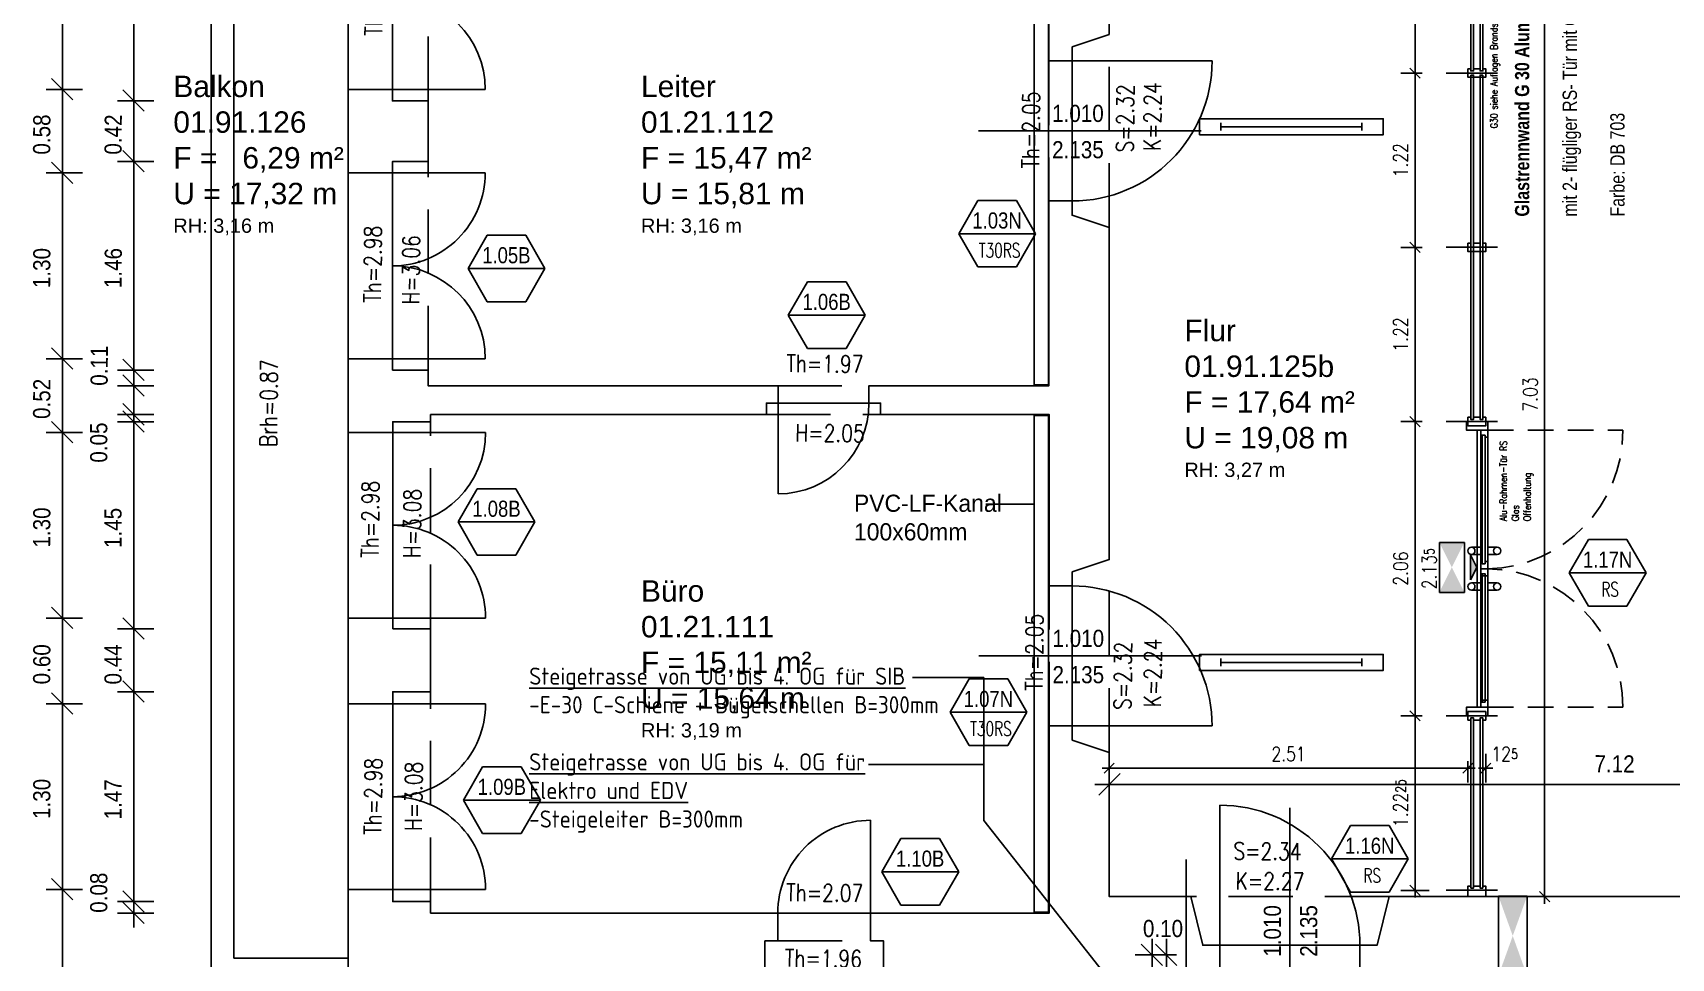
# Model space of a CAD drawing. Header units: metres. Extents: x -1139 to -992, y 249 to 309.
# Drawn here: x -1106.84 to -1095.38, y 284.72 to 291.2 of the extents above; entities that cross this region are included whole.
import ezdxf
from ezdxf.enums import TextEntityAlignment as Align

# ---------------------------------------------------------------- set-up
doc = ezdxf.new("R2010")
doc.units = ezdxf.units.M
doc.header["$LTSCALE"] = 0.03
for name, pattern in [('AUSGEZOGEN', [0]), ('DASHED', [0]), ('DOT', [6, 0, -6]), ('GESTRICHELT', [9, 6, -3]), ('GESTRICHELT2', [4.5, 3, -1.5]), ('STRICHLINIE', [19.05, 12.7, -6.35]), ('STRICHPUNKT', [24, 12, -6, 0, -6])]:
    doc.linetypes.add(name, pattern=pattern)
doc.layers.get('0').update_dxf_attribs({"linetype": 'CONTINUOUS'})
doc.layers.get('Defpoints').update_dxf_attribs({"linetype": 'CONTINUOUS'})
for name, color, linetype in [('A_ansicht', 9, 'DASHED'), ('A_bemaßung', 2, 'CONTINUOUS'), ('A_Elektro', 1, 'STRICHLINIE'), ('A_höhen', 3, 'CONTINUOUS'), ('A_NEU_BEMAßUNG', 2, 'CONTINUOUS'), ('A_NR_TÜR', 1, 'CONTINUOUS'), ('A_text', 5, 'CONTINUOUS'), ('A_Tuernummern', 1, 'CONTINUOUS'), ('A_TXT-TUER', 1, 'CONTINUOUS'), ('A_türen', 9, 'CONTINUOUS'), ('A_verdeckt', 8, 'GESTRICHELT2'), ('A_wände', 4, 'CONTINUOUS'), ('A_WÄNDE_NEU', 6, 'CONTINUOUS'), ('CKMA0002', 2, 'CONTINUOUS'), ('E__DURCHBR', 2, 'CONTINUOUS'), ('E__LEUCHTEN', 6, 'AUSGEZOGEN'), ('E__VERSYS', 2, 'AUSGEZOGEN')]:
    doc.layers.add(name, color=color, linetype=linetype)
doc.styles.add('arial-n', font='ARIALN.TTF')
doc.styles.add('BOLDSIMP_FNT', font='TXT', dxfattribs={"height": 1})
doc.styles.add('ISO9', font='iso8.shx', dxfattribs={"height": 0.12})
doc.styles.add('NORM', font='simplex.shx', dxfattribs={"width": 0.7, "bigfont": 'bigfont.shx'})
doc.styles.add('PITSIMP8', font='PITSIMP8.SHX')
doc.styles.add('SIMPLEX', font='simplex.shx', dxfattribs={"width": 0.8, "height": 0.1})
doc.styles.get("Standard").update_dxf_attribs({"font": 'txt', "height": 1})
doc.dimstyles.get("Standard").update_dxf_attribs({"dimtxt": 0.1, "dimasz": 0.05, "dimexe": 0.1, "dimexo": 0.0625, "dimgap": 0.05, "dimtad": 1, "dimdec": 4, "dimzin": 0, "dimdsep": 46, "dimlunit": 3, "dimtxsty": 'SIMPLEX', "dimblk": 'DIMCROSS', "dimcen": 0.09, "dimdle": 0.025, "dimclrd": 1, "dimclre": 1, "dimclrt": 6, "dimadec": 0, "dimazin": 0, "dimtfac": 1, "dimtdec": 4, "dimtofl": 0, "dimtmove": 2, "dimatfit": 3, "dimldrblk": 'DIMCROSS', "dimfxl": 1, "dimtvp": 1, "dimtolj": 1, "dimtzin": 0, "dimarcsym": 0})

# ---------------------------------------------------------------- blocks, each defined once
blk = doc.blocks.new('SLASH1')
at = {"layer": 'A_bemaßung', "color": 2, "linetype": 'Continuous'}
for p, q in [((0.07663, 0.07663), (-0.07319, -0.07319)), ((0, -0.14068), (0, 0.11466))]:
    blk.add_line(p, q, dxfattribs=at)
blk = doc.blocks.new('DIMCROSS')
at = {"color": 0, "linetype": 'ByBlock'}
blk.add_line((-1, 0), (1, 0), dxfattribs=at)
at = {"linetype": 'ByBlock'}
blk.add_line((-0.707107, -0.707107), (0.707107, 0.707107), dxfattribs=at)
blk = doc.blocks.new('*D22')
at = {"layer": 'CKMA0002', "color": 1, "lineweight": -2}
for p, q in [((-1096.363, 292.178), (-1096.163, 292.178)), ((-1096.263, 285.199), (-1096.263, 292.128)), ((-1096.363, 285.149), (-1096.163, 285.149))]:
    blk.add_line(p, q, dxfattribs=at)
at = {"layer": 'Defpoints', "color": 0}
for p in [(-1097.63, 292.178), (-1096.263, 292.178), (-1097.63, 285.149)]:
    blk.add_point(p, dxfattribs=at)
at = {"layer": 'CKMA0002', "color": 1, "lineweight": -2, "xscale": 0.05, "yscale": 0.05, "zscale": 0.05}
for p, rotation in [((-1096.263, 292.178), 90), ((-1096.263, 285.149), 270)]:
    blk.add_blockref('DIMCROSS', p, dxfattribs=dict(at, rotation=rotation))
at = {"layer": 'CKMA0002', "color": 3, "insert": (-1096.363, 288.664), "char_height": 0.1, "attachment_point": 5, "rotation": 90, "style": 'SIMPLEX'}
blk.add_mtext('\\A1;7.03{\\A1\\H0.7x\\S;}', dxfattribs=at)
blk = doc.blocks.new('*D95')
at = {"layer": 'CKMA0002', "color": 1, "linetype": 'Continuous', "lineweight": -2}
for p, q in [((-1097.12, 286.415), (-1097.27, 286.415)), ((-1097.17, 285.243), (-1097.17, 286.365)), ((-1097.07, 285.193), (-1097.27, 285.193))]:
    blk.add_line(p, q, dxfattribs=at)
at = {"layer": 'Defpoints', "color": 0, "linetype": 'Continuous'}
for p in [(-1097.17, 286.415), (-1096.524, 286.415), (-1096.474, 285.193)]:
    blk.add_point(p, dxfattribs=at)
at = {"layer": 'CKMA0002', "color": 1, "linetype": 'Continuous', "lineweight": -2, "xscale": 0.05, "yscale": 0.05, "zscale": 0.05}
for p, rotation in [((-1097.17, 286.415), 90), ((-1097.17, 285.193), 270)]:
    blk.add_blockref('DIMCROSS', p, dxfattribs=dict(at, rotation=rotation))
at = {"layer": 'CKMA0002', "color": 3, "linetype": 'Continuous', "insert": (-1097.27, 285.804), "char_height": 0.1, "attachment_point": 5, "rotation": 90, "style": 'SIMPLEX'}
blk.add_mtext('\\A1;1.22{\\A1\\H0.7x\\S25;}', dxfattribs=at)
blk = doc.blocks.new('*D96')
at = {"layer": 'CKMA0002', "color": 1, "linetype": 'Continuous', "lineweight": -2}
for p, q in [((-1097.12, 288.474), (-1097.27, 288.474)), ((-1097.17, 286.465), (-1097.17, 288.424))]:
    blk.add_line(p, q, dxfattribs=at)
at = {"layer": 'Defpoints', "color": 0, "linetype": 'Continuous'}
for p in [(-1097.17, 288.474), (-1096.524, 288.474), (-1096.524, 286.415)]:
    blk.add_point(p, dxfattribs=at)
at = {"layer": 'CKMA0002', "color": 1, "linetype": 'Continuous', "lineweight": -2, "xscale": 0.05, "yscale": 0.05, "zscale": 0.05}
for p, rotation in [((-1097.17, 288.474), 90), ((-1097.17, 286.415), 270)]:
    blk.add_blockref('DIMCROSS', p, dxfattribs=dict(at, rotation=rotation))
at = {"layer": 'CKMA0002', "color": 3, "linetype": 'Continuous', "insert": (-1097.27, 287.445), "char_height": 0.1, "attachment_point": 5, "rotation": 90, "style": 'SIMPLEX'}
blk.add_mtext('\\A1;2.06{\\A1\\H0.7x\\S;}', dxfattribs=at)
blk = doc.blocks.new('*D97')
at = {"layer": 'CKMA0002', "color": 1, "linetype": 'Continuous', "lineweight": -2}
for p, q in [((-1097.12, 289.694), (-1097.27, 289.694)), ((-1097.17, 288.524), (-1097.17, 289.644))]:
    blk.add_line(p, q, dxfattribs=at)
at = {"layer": 'Defpoints', "color": 0, "linetype": 'Continuous'}
for p in [(-1097.17, 289.694), (-1096.524, 289.694), (-1096.524, 288.474)]:
    blk.add_point(p, dxfattribs=at)
at = {"layer": 'CKMA0002', "color": 1, "linetype": 'Continuous', "lineweight": -2, "xscale": 0.05, "yscale": 0.05, "zscale": 0.05}
for p, rotation in [((-1097.17, 289.694), 90), ((-1097.17, 288.474), 270)]:
    blk.add_blockref('DIMCROSS', p, dxfattribs=dict(at, rotation=rotation))
at = {"layer": 'CKMA0002', "color": 3, "linetype": 'Continuous', "insert": (-1097.27, 289.084), "char_height": 0.1, "attachment_point": 5, "rotation": 90, "style": 'SIMPLEX'}
blk.add_mtext('\\A1;1.22{\\A1\\H0.7x\\S;}', dxfattribs=at)
blk = doc.blocks.new('*D98')
at = {"layer": 'CKMA0002', "color": 1, "linetype": 'Continuous', "lineweight": -2}
for p, q in [((-1097.12, 290.914), (-1097.27, 290.914)), ((-1097.17, 289.744), (-1097.17, 290.864))]:
    blk.add_line(p, q, dxfattribs=at)
at = {"layer": 'Defpoints', "color": 0, "linetype": 'Continuous'}
for p in [(-1097.17, 290.914), (-1096.524, 290.914), (-1096.524, 289.694)]:
    blk.add_point(p, dxfattribs=at)
at = {"layer": 'CKMA0002', "color": 1, "linetype": 'Continuous', "lineweight": -2, "xscale": 0.05, "yscale": 0.05, "zscale": 0.05}
for p, rotation in [((-1097.17, 290.914), 90), ((-1097.17, 289.694), 270)]:
    blk.add_blockref('DIMCROSS', p, dxfattribs=dict(at, rotation=rotation))
at = {"layer": 'CKMA0002', "color": 3, "linetype": 'Continuous', "insert": (-1097.27, 290.304), "char_height": 0.1, "attachment_point": 5, "rotation": 90, "style": 'SIMPLEX'}
blk.add_mtext('\\A1;1.22{\\A1\\H0.7x\\S;}', dxfattribs=at)
blk = doc.blocks.new('*D99')
at = {"layer": 'CKMA0002', "color": 1, "linetype": 'Continuous', "lineweight": -2}
for p, q in [((-1097.07, 292.134), (-1097.27, 292.134)), ((-1097.17, 290.964), (-1097.17, 292.084))]:
    blk.add_line(p, q, dxfattribs=at)
at = {"layer": 'Defpoints', "color": 0, "linetype": 'Continuous'}
for p in [(-1097.17, 292.134), (-1096.524, 292.134), (-1096.524, 290.914)]:
    blk.add_point(p, dxfattribs=at)
at = {"layer": 'CKMA0002', "color": 1, "linetype": 'Continuous', "lineweight": -2, "xscale": 0.05, "yscale": 0.05, "zscale": 0.05}
for p, rotation in [((-1097.17, 292.134), 90), ((-1097.17, 290.914), 270)]:
    blk.add_blockref('DIMCROSS', p, dxfattribs=dict(at, rotation=rotation))
at = {"layer": 'CKMA0002', "color": 3, "linetype": 'Continuous', "insert": (-1097.27, 291.524), "char_height": 0.1, "attachment_point": 5, "rotation": 90, "style": 'SIMPLEX'}
blk.add_mtext('\\A1;1.22{\\A1\\H0.7x\\S;}', dxfattribs=at)
blk = doc.blocks.new('*D100')
at = {"layer": 'CKMA0002', "color": 1, "lineweight": -2}
for p, q in [((-1099.31, 286.148), (-1099.31, 285.948)), ((-1099.26, 286.048), (-1096.85, 286.048)), ((-1096.8, 286.098), (-1096.8, 285.948))]:
    blk.add_line(p, q, dxfattribs=at)
at = {"layer": 'Defpoints', "color": 0}
for p in [(-1099.31, 288.494), (-1096.8, 288.444), (-1096.8, 286.048)]:
    blk.add_point(p, dxfattribs=at)
at = {"layer": 'CKMA0002', "color": 1, "lineweight": -2, "xscale": 0.05, "yscale": 0.05, "zscale": 0.05, "rotation": 180}
blk.add_blockref('DIMCROSS', (-1099.31, 286.048), dxfattribs=at)
at = {"layer": 'CKMA0002', "color": 1, "lineweight": -2, "xscale": 0.05, "yscale": 0.05, "zscale": 0.05}
blk.add_blockref('DIMCROSS', (-1096.8, 286.048), dxfattribs=at)
at = {"layer": 'CKMA0002', "color": 3, "insert": (-1098.055, 286.148), "char_height": 0.1, "attachment_point": 5, "style": 'SIMPLEX'}
blk.add_mtext('\\A1;2.51{\\A1\\H0.7x\\S;}', dxfattribs=at)
blk = doc.blocks.new('*D101')
at = {"layer": 'CKMA0002', "color": 1, "lineweight": -2}
for p, q in [((-1096.675, 286.148), (-1096.675, 285.948)), ((-1096.8, 286.048), (-1096.8, 286.048)), ((-1096.8, 286.048), (-1096.8, 286.048))]:
    blk.add_line(p, q, dxfattribs=at)
at = {"layer": 'Defpoints', "color": 0}
for p in [(-1096.8, 288.444), (-1096.675, 288.444), (-1096.675, 286.048)]:
    blk.add_point(p, dxfattribs=at)
at = {"layer": 'CKMA0002', "color": 1, "lineweight": -2, "xscale": 0.05, "yscale": 0.05, "zscale": 0.05}
blk.add_blockref('DIMCROSS', (-1096.8, 286.048), dxfattribs=at)
at = {"layer": 'CKMA0002', "color": 1, "lineweight": -2, "xscale": 0.05, "yscale": 0.05, "zscale": 0.05, "rotation": 180}
blk.add_blockref('DIMCROSS', (-1096.675, 286.048), dxfattribs=at)
at = {"layer": 'CKMA0002', "color": 3, "insert": (-1096.543, 286.148), "char_height": 0.1, "attachment_point": 5, "style": 'SIMPLEX'}
blk.add_mtext('\\A1;12{\\A1\\H0.7x\\S5;}', dxfattribs=at)
blk = doc.blocks.new('Tür-Nr')
at = {"layer": 'A_NR_TÜR'}
for p, q in [((-0.057, -108.865), (0.077, -108.632)), ((0.077, -108.632), (0.347, -108.632)), ((0.481, -108.865), (0.347, -108.632)), ((-0.057, -108.865), (0.481, -108.865)), ((-0.057, -108.865), (0.077, -109.098)), ((0.481, -108.865), (0.347, -109.098)), ((0.077, -109.098), (0.347, -109.098))]:
    blk.add_line(p, q, dxfattribs=at)
at = {"layer": 'A_TXT-TUER', "style": 'arial-n', "flags": 4}
blk.add_attdef('TÜR-NR.', text='', height=0.113, dxfattribs=at).set_placement((0.211, -108.772), align=Align.MIDDLE_CENTER)
at = {"layer": 'A_TXT-TUER', "style": 'NORM', "width": 0.7}
for tag, flags, p in [('BRANDSCHUTZ', 4, (0.229, -108.981)), ('DIN', 5, (0.214, -109.198)), ('ABMESSUNG', 5, (0.214, -109.333)), ('MATERIAL', 5, (0.214, -109.467)), ('WANDART', 5, (0.214, -109.601)), ('ZARGE', 5, (0.214, -109.736)), ('SCHLOSS', 5, (0.214, -109.87)), ('BESCHLÄGE', 5, (0.214, -110.005)), ('SONSTIGES', 5, (0.214, -110.139))]:
    blk.add_attdef(tag, text='', height=0.0784, dxfattribs=dict(at, flags=flags)).set_placement(p, align=Align.MIDDLE_CENTER)
blk = doc.blocks.new('A$C471A4235')
at = {"layer": 'E__VERSYS', "color": 3}
for p, q in [((4.941, 17.186), (4.941, 20.737)), ((5.041, 17.186), (5.041, 20.737)), ((4.941, 17.186), (5.041, 17.186)), ((4.941, 13.495), (4.941, 16.973)), ((4.941, 16.973), (5.041, 16.973)), ((5.041, 13.495), (5.041, 16.973)), ((4.941, 13.495), (5.041, 13.495))]:
    blk.add_line(p, q, dxfattribs=at)
at = {"layer": 'E__VERSYS', "color": 7, "linetype": 'Continuous', "ltscale": 5}
blk.add_line((4.941, 16.352), (4.602, 16.352), dxfattribs=at)
at = {"layer": 'E__VERSYS', "color": 7, "insert": (3.68, 16.096), "char_height": 0.12, "attachment_point": 7}
blk.add_mtext('PVC-LF-Kanal \\P100x60mm', dxfattribs=at)
blk = doc.blocks.new('Wanddurchbruch')
for p, q in [((0, 1), (0, 0)), ((1, 1), (0, 1)), ((1, 0), (1, 1)), ((0, 0), (1, 0))]:
    blk.add_line(p, q)
blk.add_solid([(1, 0), (1, 1), (0, 1), (0, 0)])
blk = doc.blocks.new('A$C40EB2F26')
at = {"layer": 'E__DURCHBR'}
ref = blk.add_blockref('Wanddurchbruch', (8.391, 13.051), dxfattribs=dict(at, xscale=0.5565560149128717, yscale=0.2001999999999953, zscale=1.001, rotation=90.00000153522382))
ref.add_attrib('EC_DIM', '0.556x0.200x0.200', (8.191, 12.835), dxfattribs={"height": 0.12, "style": 'SIMPLEX'})
blk = doc.blocks.new('A$C758372F4')
at = {"layer": 'E__VERSYS', "color": 7, "linetype": 'Continuous', "ltscale": 5}
for p, q in [((4.588, 15.137), (4.089, 15.137)), ((4.588, 14.136), (4.588, 15.137)), ((3.782, 14.529), (4.588, 14.529)), ((5.514, 12.96), (4.588, 14.136))]:
    blk.add_line(p, q, dxfattribs=at)
at = {"layer": 'E__VERSYS', "color": 7, "insert": (1.407, 14.051), "char_height": 0.12, "attachment_point": 7, "style": 'ISO9'}
blk.add_mtext('{\\LSteigetrasse von UG bis 4. OG für SIB\\P}-E-30 C-Schiene + Bügelschellen B=300mm \\P\\P{\\LSteigetrasse von UG bis 4. OG für  \\PElektro und EDV\\P}-Steigeleiter B=300mm', dxfattribs=at)
blk = doc.blocks.new('2DEL_457')
for p, q in [((-0.3844, -0.2363), (-0.3844, 0.2363)), ((0.3844, -0.2363), (0.3844, 0.2363)), ((-0.3844, 0), (0.3844, 0))]:
    blk.add_line(p, q)
blk.add_lwpolyline([(-0.5, -0.5), (0.5, -0.5), (0.5, 0.5), (-0.5, 0.5)], close=True)
at = {"style": 'PITSIMP8', "flags": 9}
for tag, p in [('BEZEICHNUNG', (-0.0298, 0.1793)), ('RAUM/GRUPPE', (-0.0298, 0.1593)), ('POS.NR.G-LV', (-0.0298, 0.1393)), ('FABRIKAT', (-0.0298, 0.1193)), ('TYP', (-0.0298, 0.0993)), ('VOLUMENSTROM', (-0.0298, 0.0393)), ('DRUCK/-STUFE', (-0.0298, 0.0193)), ('ANSCHLUSS', (-0.0298, -0.0007)), ('KENNUNG', (-0.0298, 0.0793)), ('LEISTUNG', (-0.0298, 0.0593)), ('TEMPERATUR', (-0.0298, -0.0607)), ('DREHZAHL', (-0.0298, -0.0807)), ('GROESSE', (-0.0298, -0.0207)), ('DN', (-0.0298, -0.0407)), ('SPANNUNG/FREQUENZ', (-0.0298, -0.1207)), ('SCHUTZART', (-0.0298, -0.1007)), ('GEWICHT', (-0.0298, -0.1407)), ('FREI', (-0.0298, -0.1607)), ('FREI', (-0.0298, -0.1807)), ('FREI', (-0.0298, -0.2007))]:
    blk.add_attdef(tag, text='', height=0.01, dxfattribs=at).set_placement(p, align=Align.MIDDLE)
blk = doc.blocks.new('PU1')
at = {"color": 3}
for p, q in [((-118.6, -55.3), (-118.6, 69.7)), ((-118.6, 69.7), (131.4, 69.7)), ((131.4, -55.3), (131.4, 69.7)), ((-118.6, -55.3), (131.4, -55.3)), ((-56.1, -86.6), (68.9, -86.6)), ((6.4, -117.8), (-56.1, -86.6)), ((6.4, -117.8), (68.9, -86.6))]:
    blk.add_line(p, q, dxfattribs=at)
for points in [[(-118.6, 69.7), (-118.6, -55.3), (131.4, -55.3), (131.4, 69.7)], [(68.9, -86.6), (-56.1, -86.6), (6.4, -117.8)]]:
    blk.add_solid(points, dxfattribs=at)

msp = doc.modelspace()

# ---------------------------------------------------------------- linework, layer by layer
at = {"layer": 'A_ansicht', "color": 9, "linetype": 'Continuous'}
for p, q in [((-1105.59685, 284.55937), (-1105.59684, 292.73888)), ((-1105.43686, 284.71937), (-1105.43686, 292.57888)), ((-1104.63685, 292.09947), (-1104.63686, 290.79955)), ((-1104.63686, 290.21459), (-1104.63685, 288.91466)), ((-1104.63686, 288.39857), (-1104.63686, 287.09865)), ((-1104.63686, 286.49869), (-1104.63686, 285.19877)), ((-1105.43686, 284.71937), (-1104.63684, 284.71937))]:
    msp.add_line(p, q, dxfattribs=at)
at = {"layer": 'A_bemaßung', "linetype": 'Continuous'}
for p, q in [((-1106.63686, 278.12998), (-1106.63686, 299.15496)), ((-1106.13685, 288.62467), (-1106.13685, 292.38444)), ((-1106.13685, 284.93378), (-1106.13685, 288.62356)), ((-1099.41026, 285.93345), (-1085.71944, 285.93345))]:
    msp.add_line(p, q, dxfattribs=at)
at = {"layer": 'A_bemaßung'}
for p, q in [((-1100.22637, 290.50847), (-1098.66712, 290.50847)), ((-1100.22386, 286.83368), (-1098.66461, 286.83368)), ((-1098.04534, 284.21178), (-1098.04534, 285.77102)), ((-1098.8401, 284.74114), (-1099.1294, 284.74114))]:
    msp.add_line(p, q, dxfattribs=at)
at = {"layer": 'A_türen', "linetype": 'Continuous'}
for p, q in [((-1104.32744, 292.09947), (-1104.32745, 290.79954)), ((-1104.32745, 290.79954), (-1103.67749, 290.79955)), ((-1104.32745, 290.21457), (-1104.32746, 288.91466)), ((-1104.32745, 290.21457), (-1103.67749, 290.21458)), ((-1104.32746, 288.91466), (-1103.67749, 288.91465)), ((-1101.6276, 288.60356), (-1101.6276, 287.96859)), ((-1100.99266, 288.60355), (-1101.6276, 288.60356)), ((-1104.32494, 288.39858), (-1103.67499, 288.39858)), ((-1104.32494, 288.39858), (-1104.32494, 287.09867)), ((-1104.32494, 287.09867), (-1103.67498, 287.09866)), ((-1104.32494, 286.49868), (-1103.67499, 286.49868)), ((-1104.32494, 286.49868), (-1104.32493, 285.19877)), ((-1100.98015, 285.03378), (-1100.98015, 285.68373)), ((-1104.32493, 285.19877), (-1103.67498, 285.19877)), ((-1101.6301, 285.03377), (-1100.98015, 285.03378))]:
    msp.add_line(p, q, dxfattribs=at)
at = {"layer": 'A_türen', "color": 10, "linetype": 'Continuous'}
for p, q in [((-1099.57024, 290.99843), (-1099.57025, 290.01848)), ((-1099.57024, 290.99843), (-1098.59032, 290.99842)), ((-1099.57025, 287.32365), (-1099.57024, 286.34371)), ((-1099.57024, 286.34371), (-1098.59031, 286.34371)), ((-1098.53531, 284.8088), (-1098.53533, 285.78875)), ((-1098.77079, 284.42804), (-1098.7708, 285.40804)), ((-1098.53531, 284.8088), (-1097.55537, 284.80881))]:
    msp.add_line(p, q, dxfattribs=at)
at = {"layer": 'A_türen', "color": 10, "linetype": 'GESTRICHELT'}
for p, q in [((-1096.66026, 288.41435), (-1095.71526, 288.41435)), ((-1096.66026, 286.47479), (-1095.71526, 286.47479))]:
    msp.add_line(p, q, dxfattribs=at)
at = {"layer": 'A_türen', "linetype": 'Continuous'}
for centre, radius, start, end in [((-1104.32745, 290.79954), 0.64996, 0.000882, 90.000003), ((-1104.32745, 290.21457), 0.64996, 270.000879, 0.000882), ((-1104.32746, 288.91466), 0.64996, 359.999118, 89.99824), ((-1101.6276, 288.60356), 0.63496, 269.999997, 359.999098), ((-1104.32494, 288.39858), 0.64996, 270.000879, 0), ((-1104.32494, 287.09867), 0.64995, 359.999118, 90.000003), ((-1104.32494, 286.49868), 0.64996, 269.999997, 0), ((-1104.32493, 285.19877), 0.64995, 0, 90.000884), ((-1100.98015, 285.03378), 0.64996, 90.000003, 180.000876)]:
    msp.add_arc(centre, radius, start, end, dxfattribs=at)
at = {"layer": 'A_türen', "color": 10, "linetype": 'Continuous'}
for centre, start, end in [((-1099.57025, 290.99843), 269.999997, 359.998831), ((-1099.57024, 286.34371), 0, 90.000588), ((-1098.53531, 284.8088), 0.000585, 90.001172)]:
    msp.add_arc(centre, 0.97994, start, end, dxfattribs=at)
at = {"layer": 'A_türen', "color": 10, "linetype": 'GESTRICHELT'}
for centre, start, end in [((-1096.68168, 288.41076), 271.270179, 0.212794), ((-1096.68168, 286.47838), 359.787206, 88.729821)]:
    msp.add_arc(centre, 0.96643, start, end, dxfattribs=at)
at = {"layer": 'A_verdeckt', "ltscale": 5}
for p, q in [((-1104.07747, 290.71956), (-1104.07747, 292.17946)), ((-1099.31026, 289.8335), (-1099.31027, 291.18341)), ((-1099.73273, 290.99843), (-1099.73273, 290.01849)), ((-1104.07747, 288.83467), (-1104.07747, 290.29459)), ((-1101.63262, 288.72467), (-1100.99266, 288.72467)), ((-1104.05997, 287.02365), (-1104.05997, 288.47356)), ((-1101.71009, 288.52356), (-1100.91014, 288.52357)), ((-1099.31027, 286.15874), (-1099.31026, 287.50863)), ((-1099.73022, 286.3437), (-1099.73022, 287.32364)), ((-1104.05996, 285.11377), (-1104.05996, 286.58368)), ((-1097.35039, 285.14878), (-1098.74029, 285.14879)), ((-1101.6301, 284.8388), (-1100.98015, 284.8388))]:
    msp.add_line(p, q, dxfattribs=at)
at = {"layer": 'A_wände', "linetype": 'Continuous'}
for p, q in [((-1099.73273, 290.99843), (-1099.73274, 292.28445)), ((-1099.31026, 292.17835), (-1099.31027, 291.18341)), ((-1099.31027, 291.18341), (-1099.57024, 291.09843)), ((-1099.57024, 291.09843), (-1099.57024, 290.99843)), ((-1099.57024, 290.99843), (-1099.73273, 290.99843))]:
    msp.add_line(p, q, dxfattribs=at)
for points in [[(-1104.63686, 290.79955), (-1104.63686, 290.21459), (-1104.32745, 290.21457), (-1104.32744, 290.29458), (-1104.07747, 290.29459), (-1104.07747, 290.71956), (-1104.32744, 290.71954), (-1104.32745, 290.79954), (-1104.63686, 290.79955)], [(-1099.57025, 287.42365), (-1099.31026, 287.50863), (-1099.31026, 289.8335), (-1099.57024, 289.9185), (-1099.57025, 290.01848), (-1099.73273, 290.01849), (-1099.73272, 288.72467), (-1100.99265, 288.72467), (-1100.99266, 288.60355), (-1100.91015, 288.60356), (-1100.91014, 288.52357), (-1099.73021, 288.52357), (-1099.73024, 287.32364), (-1099.57025, 287.32365), (-1099.57025, 287.42365)], [(-1104.32745, 288.83467), (-1104.32746, 288.91466), (-1104.63685, 288.91466), (-1104.63686, 288.39857), (-1104.32494, 288.39858), (-1104.32494, 288.47357), (-1104.05997, 288.47356), (-1104.05997, 288.52356), (-1101.71009, 288.52356), (-1101.71011, 288.60356), (-1101.6276, 288.60356), (-1101.6276, 288.72467), (-1104.07746, 288.72467), (-1104.07747, 288.83467), (-1104.32745, 288.83467)], [(-1104.32493, 287.02365), (-1104.05997, 287.02365), (-1104.05996, 286.58368), (-1104.32493, 286.5837), (-1104.32494, 286.49868), (-1104.63686, 286.49869), (-1104.63686, 287.09865), (-1104.32494, 287.09867), (-1104.32493, 287.02365)], [(-1100.89015, 284.58881), (-1100.89016, 284.8388), (-1100.98015, 284.8388), (-1100.98015, 285.03378), (-1099.73022, 285.03377), (-1099.73023, 286.34372), (-1099.57024, 286.34371), (-1099.57024, 286.24373)], [(-1099.57024, 286.24373), (-1099.31027, 286.15874), (-1099.31026, 285.14878), (-1098.74029, 285.14879), (-1098.65531, 284.80881), (-1098.53531, 284.8088), (-1098.53531, 284.59877)], [(-1091.04473, 284.71613), (-1091.04474, 284.8811), (-1091.09974, 284.88112), (-1091.09974, 285.1411), (-1091.5263, 285.14111), (-1091.52632, 285.27669), (-1092.19031, 285.27678), (-1092.19071, 285.14878), (-1097.35039, 285.14878), (-1097.43537, 284.80881), (-1097.55537, 284.80881), (-1097.55537, 284.59875)], [(-1101.6301, 284.8388), (-1101.6301, 285.03377), (-1104.05997, 285.03378), (-1104.05996, 285.11377), (-1104.32493, 285.11378), (-1104.32493, 285.19877), (-1104.63686, 285.19877), (-1104.63686, 283.96435), (-1104.47993, 283.96435), (-1104.47994, 284.03434), (-1104.30495, 284.03434), (-1104.30494, 284.10682), (-1104.03995, 284.10683), (-1104.03995, 284.58881), (-1101.7201, 284.58881), (-1101.72011, 284.83879), (-1101.6301, 284.8388)]]:
    msp.add_lwpolyline(points, dxfattribs=at)
at = {"layer": 'A_WÄNDE_NEU', "color": 1, "linetype": 'STRICHPUNKT'}
for p, q in [((-1096.95177, 290.91435), (-1096.52375, 290.91435)), ((-1096.95177, 289.69435), (-1096.52375, 289.69435)), ((-1096.95177, 288.47435), (-1096.52375, 288.47435)), ((-1096.95177, 286.41479), (-1096.52375, 286.41479)), ((-1096.95177, 285.19323), (-1096.52375, 285.19323))]:
    msp.add_line(p, q, dxfattribs=at)
at = {"layer": 'A_WÄNDE_NEU'}
for p, q in [((-1096.71026, 287.49457), (-1096.71026, 288.36435)), ((-1096.66026, 288.36435), (-1096.66026, 287.49457)), ((-1096.71026, 287.39457), (-1096.71026, 286.52479)), ((-1096.66026, 286.52479), (-1096.66026, 287.39457))]:
    msp.add_line(p, q, dxfattribs=at)
at = {"layer": 'A_WÄNDE_NEU', "color": 1}
for p, q in [((-1096.7753, 287.59457), (-1096.71026, 287.59457)), ((-1096.7753, 287.54457), (-1096.71026, 287.54457)), ((-1096.59522, 287.59457), (-1096.66026, 287.59457)), ((-1096.59522, 287.54457), (-1096.66026, 287.54457)), ((-1096.7753, 287.34457), (-1096.71026, 287.34457)), ((-1096.7753, 287.29457), (-1096.71026, 287.29457)), ((-1096.59522, 287.34457), (-1096.66026, 287.34457)), ((-1096.59522, 287.29457), (-1096.66026, 287.29457))]:
    msp.add_line(p, q, dxfattribs=at)
at = {"layer": 'A_WÄNDE_NEU', "color": 10}
for points in [[(-1096.78026, 292.11935), (-1096.76026, 292.11935), (-1096.76026, 290.92935), (-1096.78026, 290.92935)], [(-1096.69526, 292.11935), (-1096.71526, 292.11935), (-1096.71526, 290.92935), (-1096.69526, 290.92935)], [(-1096.78026, 290.89935), (-1096.76026, 290.89935), (-1096.76026, 288.48935), (-1096.78026, 288.48935)], [(-1096.69526, 290.89935), (-1096.71526, 290.89935), (-1096.71526, 288.48935), (-1096.69526, 288.48935)], [(-1096.78026, 285.20823), (-1096.76026, 285.20823), (-1096.76026, 286.39979), (-1096.78026, 286.39979)], [(-1096.69526, 285.20823), (-1096.71526, 285.20823), (-1096.71526, 286.39979), (-1096.69526, 286.39979)]]:
    msp.add_lwpolyline(points, close=True, dxfattribs=at)
at = {"layer": 'A_WÄNDE_NEU'}
for points in [[(-1096.78026, 290.94435), (-1096.80026, 290.94435)], [(-1096.80026, 290.94435), (-1096.80026, 290.88435), (-1096.67526, 290.88435), (-1096.67526, 290.94435), (-1096.69526, 290.94435)], [(-1096.71526, 290.94435), (-1096.76026, 290.94435)], [(-1096.78026, 289.72435), (-1096.80026, 289.72435)], [(-1096.80026, 289.72435), (-1096.80026, 289.66435), (-1096.67526, 289.66435), (-1096.67526, 289.72435), (-1096.69526, 289.72435)], [(-1096.71526, 289.72435), (-1096.76026, 289.72435)], [(-1096.81026, 288.47435), (-1096.81026, 288.41435), (-1096.66026, 288.41435), (-1096.66026, 288.47435), (-1096.67526, 288.47435)], [(-1096.78026, 288.50435), (-1096.80026, 288.50435)], [(-1096.80026, 288.50435), (-1096.80026, 288.44435), (-1096.67526, 288.44435), (-1096.67526, 288.50435), (-1096.69526, 288.50435)], [(-1096.71526, 288.50435), (-1096.76026, 288.50435)], [(-1096.71026, 288.41435), (-1096.71026, 288.36435), (-1096.70026, 288.36435)], [(-1096.68026, 288.36435), (-1096.66026, 288.36435), (-1096.66026, 288.41435), (-1096.71026, 288.41435)], [(-1096.71026, 287.44457), (-1096.71026, 287.49457), (-1096.70026, 287.49457)], [(-1096.68026, 287.49457), (-1096.66026, 287.49457), (-1096.66026, 287.44457), (-1096.71026, 287.44457)], [(-1096.81026, 286.41479), (-1096.81026, 286.47479), (-1096.66026, 286.47479), (-1096.66026, 286.41479), (-1096.67526, 286.41479)], [(-1096.80026, 286.38479), (-1096.80026, 286.44479), (-1096.67526, 286.44479), (-1096.67526, 286.38479), (-1096.69526, 286.38479)], [(-1096.78026, 286.38479), (-1096.80026, 286.38479)], [(-1096.71526, 286.38479), (-1096.76026, 286.38479)], [(-1096.80026, 285.14878), (-1096.80026, 285.22323), (-1096.78026, 285.22323)], [(-1096.69526, 285.22323), (-1096.67526, 285.22323), (-1096.67526, 285.14878), (-1096.80026, 285.14878)], [(-1096.76026, 285.22323), (-1096.71526, 285.22323)]]:
    msp.add_lwpolyline(points, dxfattribs=at)
at = {"layer": 'A_WÄNDE_NEU', "color": 1}
msp.add_lwpolyline([(-1096.80026, 288.47435), (-1096.81026, 288.47435)], dxfattribs=at)
for points in [[(-1096.68026, 288.37935), (-1096.70026, 288.37935), (-1096.70026, 287.47957), (-1096.68026, 287.47957)], [(-1096.68026, 286.50979), (-1096.70026, 286.50979), (-1096.70026, 287.40957), (-1096.68026, 287.40957)]]:
    msp.add_lwpolyline(points, close=True, dxfattribs=at)
at = {"layer": 'A_WÄNDE_NEU'}
for points in [[(-1096.71026, 287.39457), (-1096.71026, 287.44457), (-1096.66026, 287.44457), (-1096.66026, 287.39457)], [(-1096.71026, 286.47479), (-1096.71026, 286.52479), (-1096.66026, 286.52479), (-1096.66026, 286.47479)]]:
    msp.add_lwpolyline(points, close=True, dxfattribs=at)
for centre in [(-1096.7753, 287.56957), (-1096.59522, 287.56957), (-1096.7753, 287.31957), (-1096.59522, 287.31957)]:
    msp.add_circle(centre, 0.025, dxfattribs=at)
at = {"layer": 'CKMA0002'}
msp.add_line((-1096.73526, 288.41435), (-1096.73526, 286.47479), dxfattribs=at)

# ---------------------------------------------------------------- block references
at = {"layer": 'A_bemaßung', "color": 7, "rotation": 90}
for p in [(-1106.63687, 290.79955), (-1106.63687, 290.79955), (-1106.13687, 290.71955), (-1106.13687, 290.71955), (-1106.13685, 290.29459), (-1106.13685, 290.29459), (-1106.63686, 290.21458), (-1106.63686, 290.21458), (-1106.63685, 288.91466), (-1106.63685, 288.91466), (-1106.13686, 288.83467), (-1106.13686, 288.83467), (-1106.13686, 288.72467), (-1106.13685, 288.52356), (-1106.13685, 288.47356), (-1106.13685, 288.47356), (-1106.63686, 288.39859), (-1106.63686, 288.39859), (-1106.63686, 287.09865), (-1106.63686, 287.09865), (-1106.13685, 287.02365), (-1106.13685, 287.02365), (-1106.13685, 286.58368), (-1106.13685, 286.58368), (-1106.63686, 286.49869), (-1106.63686, 286.49869), (-1106.63686, 285.19876), (-1106.63686, 285.19876), (-1106.13685, 285.11377), (-1106.13685, 285.11377), (-1106.13685, 285.03378)]:
    msp.add_blockref('SLASH1', p, dxfattribs=at)
at = {"layer": 'A_bemaßung', "color": 7, "yscale": 0.999999}
msp.add_blockref('SLASH1', (-1099.31026, 285.93345), dxfattribs=at)
at = {"layer": 'A_Elektro'}
for name in ['A$C758372F4', 'A$C40EB2F26', 'A$C471A4235']:
    msp.add_blockref(name, (-1104.77685, 271.54497), dxfattribs=at)
at = {"layer": 'A_NEU_BEMAßUNG', "xscale": -1}
for p in [(-1099.01027, 284.73942), (-1098.91027, 284.73942)]:
    msp.add_blockref('SLASH1', p, dxfattribs=at)
at = {"layer": 'A_Tuernummern'}
ref = msp.add_blockref('Tür-Nr', (-1100.30691, 398.65453), dxfattribs=at)
ref.add_attrib('TÜR-NR.', '1.03N', dxfattribs={"layer": 'A_TXT-TUER', "height": 0.112896, "style": 'arial-n'}).set_placement((-1100.09555, 289.88218), align=Align.MIDDLE_CENTER)
ref.add_attrib('BRANDSCHUTZ', 'T30RS', dxfattribs={"layer": 'A_TXT-TUER', "height": 0.1, "style": 'NORM', "width": 0.7}).set_placement((-1100.07824, 289.6736), align=Align.MIDDLE_CENTER)
ref = msp.add_blockref('Tür-Nr', (-1103.74114, 398.41123), dxfattribs=at)
ref.add_attrib('TÜR-NR.', '1.05B', dxfattribs={"layer": 'A_TXT-TUER', "height": 0.112896, "style": 'arial-n'}).set_placement((-1103.52979, 289.63888), align=Align.MIDDLE_CENTER)
ref = msp.add_blockref('Tür-Nr', (-1101.49944, 398.08463), dxfattribs=at)
ref.add_attrib('TÜR-NR.', '1.06B', dxfattribs={"layer": 'A_TXT-TUER', "height": 0.112896, "style": 'arial-n'}).set_placement((-1101.28808, 289.31229), align=Align.MIDDLE_CENTER)
ref = msp.add_blockref('Tür-Nr', (-1103.81039, 396.63651), dxfattribs=at)
ref.add_attrib('TÜR-NR.', '1.08B', dxfattribs={"layer": 'A_TXT-TUER', "height": 0.112896, "style": 'arial-n'}).set_placement((-1103.59904, 287.86417), align=Align.MIDDLE_CENTER)
ref = msp.add_blockref('Tür-Nr', (-1096.03352, 396.28056), dxfattribs=at)
ref.add_attrib('TÜR-NR.', '1.17N', dxfattribs={"layer": 'A_TXT-TUER', "height": 0.112896, "style": 'arial-n'}).set_placement((-1095.82217, 287.50822), align=Align.MIDDLE_CENTER)
ref.add_attrib('BRANDSCHUTZ', 'RS', dxfattribs={"layer": 'A_TXT-TUER', "height": 0.1, "style": 'NORM', "width": 0.7}).set_placement((-1095.80486, 287.29963), align=Align.MIDDLE_CENTER)
ref = msp.add_blockref('Tür-Nr', (-1100.36754, 395.30534), dxfattribs=at)
ref.add_attrib('TÜR-NR.', '1.07N', dxfattribs={"layer": 'A_TXT-TUER', "height": 0.112896, "style": 'arial-n'}).set_placement((-1100.15619, 286.53299), align=Align.MIDDLE_CENTER)
ref.add_attrib('BRANDSCHUTZ', 'T30RS', dxfattribs={"layer": 'A_TXT-TUER', "height": 0.1, "style": 'NORM', "width": 0.7}).set_placement((-1100.13888, 286.32441), align=Align.MIDDLE_CENTER)
ref = msp.add_blockref('Tür-Nr', (-1103.77269, 394.68998), dxfattribs=at)
ref.add_attrib('TÜR-NR.', '1.09B', dxfattribs={"layer": 'A_TXT-TUER', "height": 0.112896, "style": 'arial-n'}).set_placement((-1103.56134, 285.91764), align=Align.MIDDLE_CENTER)
ref = msp.add_blockref('Tür-Nr', (-1100.84502, 394.18765), dxfattribs=at)
ref.add_attrib('TÜR-NR.', '1.10B', dxfattribs={"layer": 'A_TXT-TUER', "height": 0.112896, "style": 'arial-n'}).set_placement((-1100.63366, 285.41531), align=Align.MIDDLE_CENTER)
ref = msp.add_blockref('Tür-Nr', (-1097.69848, 394.27782), dxfattribs=at)
ref.add_attrib('TÜR-NR.', '1.16N', dxfattribs={"layer": 'A_TXT-TUER', "height": 0.112896, "style": 'arial-n'}).set_placement((-1097.48713, 285.50547), align=Align.MIDDLE_CENTER)
ref.add_attrib('BRANDSCHUTZ', 'RS', dxfattribs={"layer": 'A_TXT-TUER', "height": 0.1, "style": 'NORM', "width": 0.7}).set_placement((-1097.46982, 285.29689), align=Align.MIDDLE_CENTER)
at = {"layer": 'E__LEUCHTEN', "xscale": -1.284514000150011, "yscale": 0.1119576404798863, "zscale": 1.284514000149999, "rotation": 180}
msp.add_blockref('2DEL_457', (-1098.03525, 290.5383), dxfattribs=at)
at = {"layer": 'E__LEUCHTEN', "color": 1, "xscale": 0.001401400000077047, "yscale": 0.001401400000020203, "zscale": 0.0014014, "rotation": 90}
msp.add_blockref('PU1', (-1096.90206, 287.44457), dxfattribs=at)
at = {"layer": 'E__LEUCHTEN', "xscale": 1.284514000150011, "yscale": 0.1119576404798863, "zscale": 1.284514000149999}
msp.add_blockref('2DEL_457', (-1098.03525, 286.78883), dxfattribs=at)

# ---------------------------------------------------------------- texts
at = {"layer": 'A_bemaßung', "color": 7, "linetype": 'Continuous', "style": 'BOLDSIMP_FNT', "width": 0.9}
for s, p in [('0.58', (-1106.68685, 290.3425)), ('0.42', (-1106.18685, 290.34251)), ('1.30', (-1106.68686, 289.40778)), ('1.46', (-1106.18686, 289.40777)), ('0.11', (-1106.28437, 288.72446)), ('0.52', (-1106.68685, 288.49205)), ('1.30', (-1106.68686, 287.59175)), ('0.60', (-1106.68686, 286.6341)), ('1.30', (-1106.68686, 285.69187))]:
    msp.add_text(s, height=0.12, rotation=89.6, dxfattribs=at).set_placement(p, align=Align.BOTTOM_LEFT)
at = {"layer": 'A_bemaßung', "color": 7, "linetype": 'DOT', "style": 'BOLDSIMP_FNT', "width": 0.9}
for s, p in [('1.010', (-1099.71003, 290.53561)), ('2.135', (-1099.71003, 290.28142)), ('1.010', (-1099.70752, 286.86082)), ('2.135', (-1099.70752, 286.60663))]:
    msp.add_text(s, height=0.12, dxfattribs=at).set_placement(p, align=Align.BOTTOM_LEFT)
for s, rotation, p in [('0.05', 90, (-1106.28685, 288.18673)), ('1.45', 90, (-1106.18685, 287.58917)), ('0.44', 90, (-1106.18685, 286.63395)), ('7.12', 359.6, (-1095.91485, 285.98346)), ('1.47', 90, (-1106.18685, 285.68929)), ('0.08', 90, (-1106.28685, 285.03578)), ('1.010', 90, (-1098.07248, 284.72812)), ('2.135', 90, (-1097.81828, 284.72812))]:
    msp.add_text(s, height=0.12, rotation=rotation, dxfattribs=at).set_placement(p, align=Align.BOTTOM_LEFT)
at = {"layer": 'A_bemaßung', "color": 7, "linetype": 'Continuous', "style": 'BOLDSIMP_FNT', "width": 0.9}
msp.add_text('0.10', height=0.12, dxfattribs=at).set_placement((-1099.07445, 284.82987), align=Align.BOTTOM_LEFT)
at = {"layer": 'A_höhen', "linetype": 'Continuous', "style": 'SIMPLEX', "width": 0.8}
for s, rotation, p in [('Th=2.98', 89.4, (-1104.45668, 291.44492)), ('S=2.32', 89.4, (-1099.19855, 290.59713)), ('K=2.24', 89.4, (-1099.00808, 290.60876)), ('Th=2.05', 89.4, (-1099.85873, 290.51522)), ('Th=2.98', 89.4, (-1104.46526, 289.57604)), ('H=3.06', 89.4, (-1104.19705, 289.53611)), ('Brh=0.87', 89.4, (-1105.19277, 288.60171)), ('Th=1.97', 359.4, (-1101.30013, 288.87932)), ('H=2.05', 359.4, (-1101.26409, 288.39313)), ('Th=2.98', 89.4, (-1104.48256, 287.79069)), ('H=3.08', 89.4, (-1104.18899, 287.76073)), ('Th=2.05', 89.4, (-1099.83456, 286.85923)), ('K=2.24', 89.4, (-1099.00566, 286.71442)), ('S=2.32', 89.4, (-1099.21506, 286.69445)), ('Th=2.98', 89.4, (-1104.4626, 285.85088)), ('H=3.08', 89.4, (-1104.17901, 285.85086)), ('S=2.34', 359.4, (-1098.20234, 285.46632)), ('K=2.27', 359.4, (-1098.18511, 285.25728)), ('Th=2.07', 359.4, (-1101.30125, 285.17545)), ('Th=1.96', 359.4, (-1101.31046, 284.71635))]:
    msp.add_text(s, height=0.12, rotation=rotation, dxfattribs=at).set_placement(p, align=Align.MIDDLE_CENTER)
at = {"layer": 'A_text', "linetype": 'Continuous', "attachment_point": 1, "rotation": 90, "style": 'SIMPLEX'}
for s, insert, char_height, width in [('{\\fArial|b1|i0|c0|p34;Glastrennwand G 30 Aluminium\\P\\P\\fArial|b0|i0|c0|p34;mit 2- flügliger RS- Tür mit Offenhaltung\\P\\PFarbe: DB 703}', (-1096.47044, 289.90911), 0.1, 4.0764), ('G30 siehe Auflagen Brandschutzgutachten', (-1096.6422, 290.52727), 0.05, 1.4761), ('Alu-Rahmen-Tür RS\\PGlas\\POffenhaltung', (-1096.5766, 287.77731), 0.05, 1.4761)]:
    msp.add_mtext(s, dxfattribs=dict(at, insert=insert, char_height=char_height, width=width))
at = {"layer": 'A_text', "linetype": 'Continuous', "char_height": 0.15, "width": 6.6459, "attachment_point": 1}
for s, insert in [('\\fArial|b0|i0|c0|p34;Balkon\\P01.91.126\\PF =   6,29 m²\\PU = 17,32 m\\P\\H0.1;RH: 3,16 m', (-1105.86086, 290.89587)), ('\\fArial|b0|i0|c0|p34;Leiter\\P01.21.112\\PF = 15,47 m²\\PU = 15,81 m\\P\\H0.1;RH: 3,16 m', (-1102.58764, 290.89587)), ('{\\fArial|b0|i0|c0|p34;Flur\\P01.91.125b\\PF = 17,64 m²\\PU = 19,08 m\\P\\H0.6667x;RH: 3,27 m}', (-1098.7843, 289.18694)), ('\\fArial|b0|i0|c0|p34;Büro\\P01.21.111\\PF = 15,11 m²\\PU = 15,64 m\\P\\H0.1;RH: 3,19 m', (-1102.58764, 287.36374))]:
    msp.add_mtext(s, dxfattribs=dict(at, insert=insert))
at = {"layer": 'CKMA0002', "color": 3, "insert": (-1097.07042, 287.44457), "char_height": 0.1, "width": 1, "attachment_point": 5, "rotation": 90, "style": 'SIMPLEX'}
msp.add_mtext('2.13{\\A1\\H0.7x\\S5;}', dxfattribs=at)

# ---------------------------------------------------------------- dimensions: what is measured, and where the dimension line sits
at = {"layer": 'CKMA0002'}
dim = msp.add_linear_dim(base=(-1096.26259, 292.17835), p1=(-1097.63032, 285.14878), p2=(-1097.63032, 292.17835), angle=90, text='7.03{\\A1\\H0.7x\\S;}', dimstyle='Standard', override={"dimexo": 1.267729, "dimrnd": 0.0025, "dimclrt": 3, "dimtix": 1}, dxfattribs=at)
dim.commit()
dim.dimension.update_dxf_attribs({"geometry": '*D22', "text_midpoint": (-1096.36259, 288.66356)})
at = {"layer": 'CKMA0002', "linetype": 'Continuous'}
for base, p1, p2, text, override, picture, middle in [((-1097.17042, 292.13435), (-1096.52375, 290.91435), (-1096.52375, 292.13435), '1.22{\\A1\\H0.7x\\S;}', {"dimexo": 0.546677, "dimrnd": 0.0025, "dimse1": 1, "dimclrt": 3, "dimtix": 1}, '*D99', (-1097.27042, 291.52435)), ((-1097.17042, 290.91435), (-1096.52375, 289.69435), (-1096.52375, 290.91435), '1.22{\\A1\\H0.7x\\S;}', {"dimexo": 0.596677, "dimrnd": 0.0025, "dimse1": 1, "dimclrt": 3, "dimtix": 1}, '*D98', (-1097.27042, 290.30435)), ((-1097.17042, 289.69435), (-1096.52375, 288.47435), (-1096.52375, 289.69435), '1.22{\\A1\\H0.7x\\S;}', {"dimexo": 0.596677, "dimrnd": 0.0025, "dimse1": 1, "dimclrt": 3, "dimtix": 1}, '*D97', (-1097.27042, 289.08435)), ((-1097.17042, 288.47435), (-1096.52375, 286.41479), (-1096.52375, 288.47435), '2.06{\\A1\\H0.7x\\S;}', {"dimexo": 0.596677, "dimrnd": 0.0025, "dimse1": 1, "dimclrt": 3, "dimtix": 1}, '*D96', (-1097.27042, 287.44457)), ((-1097.17042, 286.41479), (-1096.47375, 285.19323), (-1096.52375, 286.41479), '1.22{\\A1\\H0.7x\\S25;}', {"dimexo": 0.596677, "dimrnd": 0.0025, "dimclrt": 3, "dimtix": 1}, '*D95', (-1097.27042, 285.80401))]:
    dim = msp.add_linear_dim(base=base, p1=p1, p2=p2, angle=90, text=text, dimstyle='Standard', override=override, dxfattribs=at)
    dim.commit()
    dim.dimension.update_dxf_attribs({"geometry": picture, "text_midpoint": middle})
at = {"layer": 'CKMA0002'}
dim = msp.add_linear_dim(base=(-1096.80026, 286.04784), p1=(-1099.31026, 288.49435), p2=(-1096.80026, 288.44435), text='2.51{\\A1\\H0.7x\\S;}', dimstyle='Standard', override={"dimexo": 2.346513, "dimrnd": 0.0025, "dimclrt": 3, "dimtix": 1}, dxfattribs=at)
dim.commit()
dim.dimension.update_dxf_attribs({"geometry": '*D100', "text_midpoint": (-1098.05526, 286.14784)})
dim = msp.add_linear_dim(base=(-1096.67526, 286.04784), p1=(-1096.80026, 288.44435), p2=(-1096.67526, 288.44435), text='12{\\A1\\H0.7x\\S5;}', dimstyle='Standard', override={"dimexo": 2.296513, "dimrnd": 0.0025, "dimse1": 1, "dimclrt": 3, "dimtix": 1}, dxfattribs=at)
dim.commit()
dim.dimension.update_dxf_attribs({"geometry": '*D101', "text_midpoint": (-1096.54281, 286.14784), "dimtype": 160})

doc.saveas('drawing.dxf')
